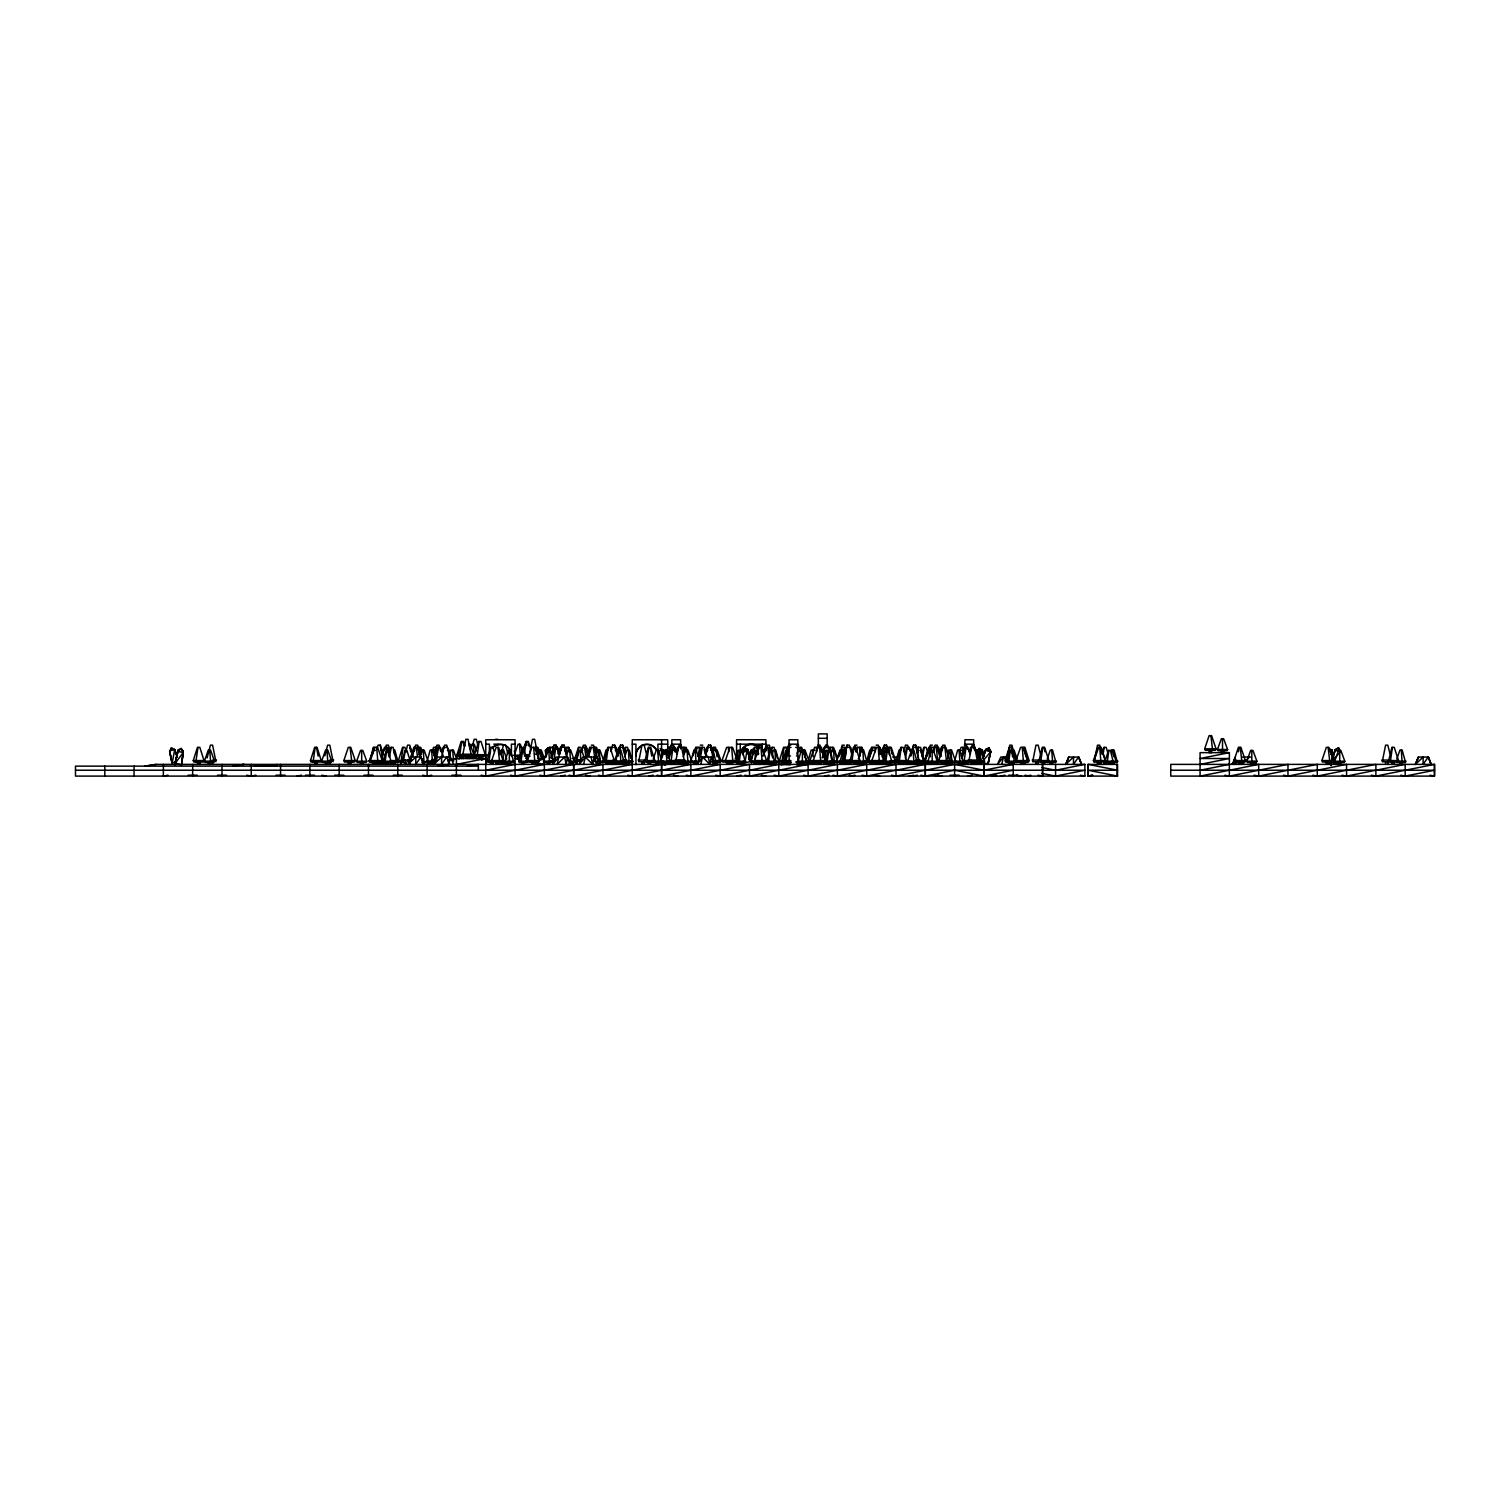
<?xml version="1.0" encoding="UTF-8"?>
<svg xmlns="http://www.w3.org/2000/svg" width="1510" height="1510" viewBox="0 0 1510 1510"><rect width="100%" height="100%" fill="white"/><g stroke="black" fill="none" stroke-linecap="round" stroke-linejoin="round"><path stroke-width="1.5" d="M254.982 765.249L254.982 766.136M485.767 764.381L485.767 758.511L456.454 758.511L449.697 759.87M862.21 775.196L866.721 776.102L925.328 764.381L925.328 776.102L920.817 775.196M1042.542 776.102L1042.542 764.381L1042.542 776.102L1038.031 775.196M410.022 764.381L408.304 759.983L410.059 764.381L408.285 759.983L405.284 764.381L405.303 759.983M1331.103 765.759L1331.31 761.229L1331.103 764.872M665.004 754.528L665.419 750.092M210.645 762.399L209.739 750.092M327.859 762.399L326.953 750.092M382.483 761.172L382.238 764.381M432.502 762.399L431.596 750.092M474.385 756.548L473.479 744.241M503.679 762.399L502.773 750.092M519.497 744.241L520.403 756.548L514.721 756.548L514.155 755.321L518.1 744.241L520.308 744.241L523.46 753.094M569.836 750.092L570.648 764.381M620.893 762.399L620.006 750.092M658.643 762.399L657.737 750.092M666.929 762.399L666.023 750.092M687.956 762.399L687.05 750.092M695.317 750.092L696.148 764.381M774.97 750.092L775.781 764.381M833.577 750.092L834.388 764.381M913.946 762.399L913.04 750.092M959.964 762.399L959.058 750.092M1052.64 762.399L1051.734 750.092M377.859 762.04L376.669 747.374M534.823 762.04L533.653 747.374M732.86 762.04L731.689 747.374M762.173 762.04L761.002 747.374M879.386 762.04L878.216 747.374M1023.44 762.04L1022.27 747.374M1100.903 762.04L1099.733 747.374M183.238 752.452L178.105 751.508L178.105 750.017L175.009 763.55L178.105 751.508L181.219 748.45L183.238 752.452L181.596 764.758L175.009 763.55L178.105 750.017L181.219 748.45L183.238 752.452L175.009 763.55L175.066 765.287L175.009 761.625M928.876 751.772L929.537 747.374M1238.445 751.772L1239.106 747.374M197.961 747.374L195.866 762.04M315.175 747.374L313.08 762.04M372.574 753.962L373.782 747.374M386.711 750.432L384.993 762.456M389.637 756.17L391.241 747.374M400.999 762.04L403.076 747.374M403.378 761.248L405.378 750.432M412.74 756.17L414.344 747.374M436.163 760.568L438.579 747.374M442.845 751.772L443.657 747.374M461.701 741.504L459.606 756.17M479.161 741.504L477.066 756.17M490.995 747.374L488.919 762.04M522.592 750.432L520.874 762.456M524.48 752.509L526.499 741.504M548.791 751.772L549.602 747.374M551.697 762.04L553.717 762.04L555.793 747.374M559.663 753.962L560.871 747.374L559.323 751.772M565.854 753.962L567.062 747.374M578.915 747.374L576.48 760.568L574.215 760.568L578.405 747.374L580.784 747.374L582.18 751.772M588.56 756.17L590.183 747.374M608.209 747.374L606.133 762.04M617.873 756.17L619.477 747.374M624.46 753.962L625.687 747.374M648.79 747.374L646.695 762.04M668.326 754.755L669.119 750.432M670.931 762.04L673.026 747.374M677.273 751.772L678.084 747.374L676.537 751.772M695.317 751.772L696.129 747.374M700.716 756.17L702.32 747.374M706.586 751.772L707.397 747.374L705.113 753.962M712.777 751.772L713.588 747.374M738.371 750.432L736.653 762.456M740.844 750.432L739.145 762.456M753.528 753.962L754.736 747.374M765.192 751.772L766.004 747.374M770.157 750.432L768.439 762.456M771.384 751.772L772.195 747.374M781.953 762.04L784.049 747.374M784.615 762.456L786.332 750.432M823.799 751.772L824.611 747.374M826.272 750.432L824.573 762.456M828.763 750.432L827.065 762.456M828.933 751.772L829.745 747.374M843.146 764.381L844.939 750.432M853.924 747.374L851.829 762.04M871.138 751.772L871.949 747.374M884.879 750.432L883.18 762.456M887.37 750.432L885.672 762.456M888.616 751.772L889.409 747.374M901.262 747.374L899.167 762.04M905.434 758.36L907.453 747.374M917.514 753.962L918.722 747.374M922.685 756.17L924.29 747.374M941.013 751.772L941.825 747.374M963.984 762.04L966.06 747.374M970.326 751.772L971.138 747.374M1010.341 750.432L1008.642 762.456M1042.768 747.374L1040.692 762.04M1103.074 753.962L1104.282 747.374M1108.887 750.432L1107.189 762.456L1106.717 761.248M1392.39 747.374L1390.314 762.04M176.519 761.795L172.215 762.928L174.707 749.507L171.423 747.809L169.667 751.716L172.215 764.06L169.667 750.847L174.707 749.507L177.349 757.322M747.054 753.981L747.884 749.507L744.6 747.809L742.845 750.847M351.792 762.04L350.093 747.374M449.319 762.55L450.357 757.057L436.767 757.057L433.823 764.381L441.637 757.057L441.543 764.381L446.677 757.057L449.791 764.381M499.64 762.04L497.941 747.374M567.571 757.057L566.174 764.381L564.589 757.057L557.096 764.381L558.851 757.057L552.773 764.381L556.133 757.057L567.571 757.057L570.931 764.381L568.496 761.455M596.658 761.455L599.791 764.381L596.846 757.057L582.596 757.057L579.236 764.381L585.333 757.057L592.656 764.381L594.053 757.057L597.413 764.381L593.751 759.983M709.87 764.381L711.267 757.057L699.828 757.057L696.469 764.381L702.546 757.057L709.87 764.381L708.265 757.057M937.88 762.04L936.181 747.374M946.6 762.04L944.901 747.374M1212.624 750.319L1210.907 735.653M1241.918 762.04L1240.22 747.374M1329.838 762.04L1328.139 747.374M983.029 757.322L985.671 749.507L988.956 747.809L990.711 751.716L988.163 764.06L981.708 762.342M749.224 759.039L751.282 750.017L754.396 748.45L751.282 751.508L749.224 759.53M983.293 756.887L985.671 750.376L988.956 747.809L990.711 751.716L988.163 762.928L990.711 750.847L985.671 749.507L983.029 758.36M745.204 760.813L747.205 750.017L743.788 748.45L741.599 751.508M389.542 762.456L389.825 761.248M525.423 762.456L525.707 761.248M674.423 762.456L674.706 761.248M714.381 762.456L714.664 761.248M743.675 762.456L743.958 761.248M759.851 762.456L760.134 761.248M772.988 762.456L773.271 761.248M829.103 762.456L829.386 761.248M831.878 761.248L831.689 764.381M847.771 762.456L848.054 761.248M850.262 762.456L850.545 761.248M879.556 762.456L879.839 761.248M890.202 762.456L890.485 761.248M906.377 762.456L906.661 761.248M908.869 762.456L909.152 761.248M923.044 761.248L920.817 764.381M946.317 762.456L946.6 761.248M964.984 762.456L965.267 761.248M975.63 762.456L975.913 761.248M978.386 761.248L978.216 764.381M1013.172 762.456L1013.455 761.248M1111.719 762.456L1112.002 761.248M583.558 764.381L585.333 757.057M700.791 764.381L702.546 757.057M1001.753 764.381L1003.508 757.057L1009.378 762.928M207.096 757.944L210.418 745.166L212.608 745.166L215.93 761.72M324.858 755.812L327.632 745.166L329.822 745.166L333.144 761.72M376.858 749.432L377.972 745.166L380.426 745.166L382.653 753.679M385.125 749.432L386.239 745.166L388.429 745.166L390.09 751.546M405.888 751.546L407.549 745.166L409.738 745.166L412.513 755.812M413.891 751.546L415.552 745.166L417.723 745.166L419.95 753.679M434.087 755.812L436.862 745.166L439.051 745.166L440.712 751.546M441.241 757.944L444.563 745.166L446.752 745.166L450.074 757.944M479.67 755.868L462.551 755.868L465.873 739.296L468.062 739.296L471.384 755.868M472.498 745.695L474.159 739.296L476.348 739.296L478.009 745.695M501.245 753.679L503.453 745.166L505.642 745.166L507.851 753.679M523.102 751.546L524.763 745.166L526.952 745.166M551.584 753.679L553.792 745.166L556.265 745.166L557.36 749.432M550.754 757.944L554.076 745.166M558.455 757.944L561.777 745.166L564.249 745.166L565.91 751.546M560.399 751.546L562.06 745.166M581.727 751.546L583.388 745.166L585.559 745.166L587.786 753.679M611.022 751.546L612.683 745.166M619.289 749.432L620.384 745.166L622.856 745.166L626.197 761.72M617.911 755.812L620.667 745.166M644.676 762.04L648.281 747.374L650.659 747.374L654.849 760.568L654.264 762.04L638.654 761.72L641.995 745.166L644.166 745.166L646.941 755.812M669.345 751.546L671.006 745.166L673.479 745.166L675.14 751.546M667.967 757.944L671.289 745.166M675.668 761.72L678.99 745.166L681.18 745.166L684.521 761.72M704.981 757.944L708.586 745.166M757.812 749.432L758.926 745.166L761.399 745.166M758.095 749.432L759.209 745.166M765.532 751.546L767.193 745.166L769.383 745.166L772.705 757.944M786.842 751.546L788.503 745.166L790.693 745.166M822.195 757.944L825.517 745.166L827.706 745.166L829.367 751.546M839.975 753.679L842.202 745.166L844.392 745.166M845.166 751.546L846.827 745.166L849.299 745.166L852.074 755.812M865.589 762.04L843.788 761.72L847.11 745.166M853.169 751.546L854.83 745.166L857.019 745.166M881.915 753.679L884.407 745.166M903.773 751.546L905.434 745.166L907.623 745.166L908.737 749.432M910.662 755.812L913.437 745.166L915.909 745.166L919.231 761.72M910.945 755.812L913.72 745.166M927.517 755.812L930.273 745.166L932.463 745.166M933.369 751.546L935.03 745.166L937.219 745.166L939.428 753.679M939.409 757.944L942.731 745.166L944.92 745.166L946.581 751.546M968.722 761.72L972.044 745.166L974.233 745.166L977.555 761.72M1038.672 762.04L1042.278 747.374L1044.637 747.374L1048.846 760.568L1048.261 762.04L1032.651 761.72L1035.973 745.166L1038.163 745.166L1040.937 755.812M1388.294 762.04L1391.899 747.374L1394.258 747.374L1398.468 760.568L1397.864 762.04L1382.273 761.72L1385.595 745.166L1387.784 745.166L1389.993 753.679M748.715 759.681L751.282 750.017L751.282 751.508L754.698 752.15M559.021 750.961L559.266 750.017M661.55 756.416L663.286 750.017L660.172 748.45L663.286 751.508L663.286 750.017L659.87 750.64M981.122 754.283L982.274 750.017L979.159 748.45L977.14 750.961L982.274 750.017L983.822 755.812M1330.725 754.283L1331.895 750.017L1328.781 748.45L1331.895 751.508L1331.895 750.017L1333.953 757.756M193.261 760.568L197.451 747.374L199.83 747.374L204.02 760.568L203.435 762.04L193.846 762.04L193.261 760.568L204.02 760.568M310.475 760.568L314.665 747.374L317.043 747.374L321.234 760.568L320.648 762.04L311.06 762.04L310.475 760.568L321.234 760.568M389.335 751.772L390.75 747.374L393.11 747.374L396.715 762.04L369.667 762.04L373.272 747.374L377.594 747.374L382.257 760.568L381.596 762.04M383.144 751.772L384.54 747.374L387.466 747.374L388.938 751.772M383.351 762.456L386.296 750.432L388.24 750.432L391.203 762.456M402.755 762.04L398.98 762.04L398.376 760.568L402.585 747.374L404.944 747.374L406.36 751.772M409.644 760.568L413.853 747.374L417.345 747.374L422.007 760.568M433.88 760.568L438.089 747.374M441.75 751.772L443.147 747.374L447.413 747.374L450.357 756.17M467.175 756.17L457.587 756.17L457.002 754.698L461.192 741.504L463.551 741.504L464.967 745.902M474.461 754.698L478.651 741.504L481.029 741.504L485.22 754.698L484.634 756.17L475.046 756.17L474.461 754.698L485.22 754.698M492.373 764.381L491.713 760.568L496.129 747.374L498.64 747.374L503.056 760.568L502.434 762.04L486.881 762.04L490.505 747.374L492.864 747.374L494.261 751.772M518.742 761.248L522.177 750.432L524.121 750.432L527.575 761.248L527.084 762.456L519.213 762.456L518.742 761.248L527.575 761.248M523.196 750.3L525.99 741.504L528.368 741.504L530.463 748.111M546.299 756.17L549.111 747.374L553.434 747.374M551.811 758.36L555.303 747.374L557.662 747.374L559.776 753.962M558.266 753.962L560.38 747.374L563.287 747.374M565.174 751.772L566.571 747.374L568.93 747.374L570.346 751.772M586.88 756.17L589.674 747.374L596.544 747.374L598.092 751.772M631.161 762.04L604.113 762.04L607.718 747.374L612.041 747.374M623.781 751.772L625.178 747.374L627.537 747.374L631.048 758.36M667.326 754.755L668.703 750.432M669.024 758.36L672.516 747.374L674.894 747.374L676.99 753.962M676.197 751.772L677.594 747.374L679.462 747.374M692.826 756.17L695.619 747.374L699.942 747.374M699.017 756.17L701.829 747.374M705.491 751.772L706.888 747.374L709.813 747.374M711.682 751.772L713.097 747.374L715.457 747.374L719.666 760.568L719.062 762.04L713.399 762.04L713.588 764.381M735.2 759.096L737.956 750.432L739.9 750.432M737.484 762.456L740.447 750.432L742.391 750.432L745.336 762.456L734.992 762.456L734.502 761.248M777.669 762.04L750.621 762.04L754.226 747.374L758.567 747.374M764.098 751.772L765.495 747.374L768.42 747.374L769.892 751.772M766.778 762.456L769.741 750.432L771.685 750.432L774.649 762.456M770.308 751.772L771.704 747.374L774.064 747.374L777.574 758.36M790.995 762.04L779.934 762.04L779.349 760.568L783.539 747.374L787.861 747.374M791.24 762.456L782.954 762.456L782.482 761.248L785.917 750.432L787.861 750.432M785.445 762.456L788.824 750.432M823.799 756.925L825.857 750.432L827.801 750.432M825.404 762.456L828.348 750.432L831.67 750.432M844.524 750.432L841.561 762.456M844.052 762.456L846.336 752.603M849.809 762.04L853.414 747.374L861.984 747.374L863.38 751.772M868.646 756.17L871.459 747.374L875.781 747.374M882.406 756.925L884.464 750.432L886.408 750.432M884.011 762.456L886.955 750.432L888.899 750.432L891.863 762.456M887.521 751.772L888.918 747.374M913.493 762.04L897.148 762.04L900.753 747.374L903.131 747.374L906.736 762.04M904.849 753.962L906.944 747.374M916.815 751.772L918.212 747.374M922.402 751.772L923.799 747.374L926.159 747.374L927.574 751.772M939.937 751.772L941.334 747.374L945.581 747.374L950.016 760.568L949.394 762.04L916.249 762.04L916.249 764.381M962.059 758.36L965.569 747.374M969.231 751.772L970.628 747.374L974.894 747.374L978.574 758.36M1017.4 762.399L1006.981 762.456L1009.926 750.432L1011.87 750.432L1014.833 762.456M1101.696 753.962L1103.791 747.374L1106.15 747.374L1108.264 753.962M1111.851 750.092L1114.059 750.092L1117.438 762.399L1105.528 762.456L1105.037 761.248L1108.491 750.432L1112.946 750.432L1116.343 762.456M383.483 761.72L380.142 745.166M537.994 755.868L534.672 739.296L532.483 739.296L529.142 755.868M713.815 761.72L710.493 745.166M918.948 761.72L915.626 745.166M1332.65 758.36L1335.293 749.507L1338.577 747.809L1340.333 751.716L1338.577 747.809L1335.293 750.376L1332.103 759.058M343.865 760.568L348.281 747.374L350.773 747.374L355.209 760.568L354.586 762.04L344.488 762.04L343.865 760.568L355.209 760.568M382.766 753.962L384.974 747.374M434.71 751.772L436.201 747.374M581.237 751.772L582.709 747.374L586.541 747.374L588.032 751.772M588.485 756.17L591.429 747.374M762.984 756.17L765.929 747.374M785.37 762.04L784.747 760.568L789.183 747.374L790.995 747.374M839.315 756.17L842.259 747.374L844.769 747.374L846.242 751.772M844.977 751.772L846.449 747.374L848.261 747.374M880.934 753.962L883.142 747.374L885.634 747.374L887.125 751.772M924.422 760.568L928.839 747.374L938.616 747.374L941.428 756.17M932.897 751.772L934.369 747.374M939.295 762.04L938.654 760.568L943.089 747.374M1094.184 760.568L1098.619 747.374M1204.678 748.847L1209.114 735.653L1211.605 735.653L1216.041 748.847L1215.399 750.319L1205.301 750.319L1204.678 748.847L1216.041 748.847M1233.991 760.568L1238.408 747.374L1240.918 747.374L1245.335 760.568L1244.712 762.04L1234.614 762.04L1233.991 760.568L1245.335 760.568M1321.892 760.568L1326.327 747.374L1328.819 747.374L1333.255 760.568L1332.632 762.04L1322.515 762.04L1321.892 760.568L1333.255 760.568M1331.971 759.266L1335.293 749.507M374.971 747.374L370.327 760.568L370.988 762.04M410.078 760.568L414.721 747.374M432.03 751.772L433.596 747.374L440.448 747.374L443.26 756.17M527.292 760.568L531.954 747.374L534.578 747.374L539.221 760.568L538.56 762.04L527.953 762.04L527.292 760.568L539.221 760.568M549.262 751.772L550.81 747.374M666.476 751.772L668.024 747.374L671.327 747.374M695.77 751.772L697.318 747.374M697.582 756.17L700.697 747.374L704.188 747.374L706.982 756.17M706.227 751.772L707.775 747.374M725.989 762.04L725.347 760.568L729.991 747.374L732.614 747.374L737.276 760.568L736.616 762.04L722.629 762.04L721.988 760.568L726.631 747.374L729.255 747.374M755.302 762.04L754.641 760.568L759.303 747.374L761.927 747.374L766.57 760.568L765.91 762.04M796.714 753.962L799.054 747.374L801.678 747.374L806.321 760.568M832.18 762.04L810.549 762.04L809.888 760.568L814.551 747.374L821.402 747.374L822.799 751.772L824.12 747.374L828.367 747.374L829.839 751.772M817.91 747.374L813.248 760.568L813.909 762.04M829.386 751.772L830.934 747.374M856.113 751.772L857.661 747.374M869.156 762.04L868.495 760.568L873.158 747.374M911.342 751.772L912.908 747.374L914.607 747.374M924.649 760.568L929.292 747.374M930.217 751.772L931.764 747.374M959.511 751.772L961.058 747.374L967.929 747.374L970.024 753.962M961.323 756.17L964.437 747.374M969.967 751.772L971.515 747.374M1015.928 760.568L1020.571 747.374L1024.894 747.374L1029.103 760.568L1028.499 762.04L1016.57 762.04L1015.928 760.568L1029.103 760.568M1109.774 762.04L1094.052 762.04L1093.391 760.568L1098.034 747.374L1101.111 747.374L1104.81 758.36M204.397 761.172L208.323 750.092L210.551 750.092L214.477 761.172L213.929 762.399L204.945 762.399L204.397 761.172L214.477 761.172M321.611 761.172L325.556 750.092L327.764 750.092L331.709 761.172L331.143 762.399L322.159 762.399L321.611 761.172L331.709 761.172M419.535 756.736L421.913 750.092L424.121 750.092L428.066 761.172M426.801 762.399L430.18 750.092L432.407 750.092L436.333 761.172M448.848 756.736L451.207 750.092L453.434 750.092L456.567 758.964M456.341 758.964L459.493 750.092M470.497 748.658L472.064 744.241L474.291 744.241L476.65 750.885M485.635 758.964L487.22 754.528M499.791 754.528L501.377 750.092L503.585 750.092L506.737 758.964M543.468 761.172L547.394 750.092L549.621 750.092L553.547 761.172L553 762.399L544.015 762.399L543.468 761.172L553.547 761.172M566.061 756.736L568.421 750.092L570.648 750.092L574.574 761.172L574.026 762.399L569.836 762.399M615.212 762.399L618.59 750.092L620.818 750.092L624.196 762.399M624.668 756.736L627.027 750.092L629.255 750.092L632.633 762.399L609.832 762.456M653.188 758.964L656.34 750.092L658.549 750.092L661.946 762.399M660.682 761.172L664.608 750.092L666.835 750.092L670.213 762.399M683.275 756.736L685.634 750.092L687.862 750.092L691.788 761.172M690.542 762.399L693.92 750.092L696.129 750.092L700.074 761.172M771.987 754.528L773.554 750.092L775.781 750.092L779.16 762.399L750.697 762.456L754.113 750.432L756.34 750.432L757.944 754.755M830.594 754.528L832.161 750.092L834.388 750.092L837.767 762.399M836.974 758.964L840.107 750.092L842.655 750.092M837.295 758.964L840.447 750.092M858.322 758.964L861.474 750.092L863.682 750.092L867.061 762.399M908.303 764.381L907.699 761.172L911.625 750.092L913.852 750.092L917.231 762.399M927.65 762.456L931.066 750.432L933.312 750.432L937.276 761.248L936.71 762.456L924.969 762.399L928.348 750.092L930.575 750.092M1047.185 758.964L1050.337 750.092L1052.545 750.092L1055.924 762.399L1046.958 762.399M1396.807 758.964L1399.94 750.092L1402.167 750.092L1405.546 762.399L1396.561 762.399M356.586 761.248L360.569 750.432L362.815 750.432L366.779 761.248L366.213 762.456L357.153 762.456L356.586 761.248L366.779 761.248M375.405 762.456L369.742 762.456L369.176 761.248L373.159 750.432L375.386 750.432M418.704 754.755L420.308 750.432L422.555 750.432M459.002 759.096L460.607 754.755M504.793 762.456L508.209 750.432L510.455 750.432L513.872 762.456L497.998 762.399M575.99 762.456L579.406 750.432L582.728 750.432M813.456 762.399L797.846 762.456L801.263 750.432L803.509 750.432L806.925 762.456M843.146 750.432L839.73 762.456M1217.419 749.526L1221.382 738.711L1223.629 738.711L1227.611 749.526L1227.045 750.734L1217.985 750.734L1217.419 749.526L1227.611 749.526M1246.713 761.248L1250.695 750.432L1252.941 750.432L1256.905 761.248L1256.358 762.456L1247.279 762.456L1246.713 761.248L1256.905 761.248M1334.632 761.248L1338.615 750.432L1340.842 750.432L1344.825 761.248L1344.259 762.456L1335.199 762.456L1334.632 761.248L1344.825 761.248M405.284 764.381L402.339 759.983L400.622 764.381L402.339 759.983L411.626 760.077M434.068 764.381L436.937 757.057L433.823 764.381M578.179 759.983L576.442 764.381L578.16 759.983L582.143 759.983M1065.966 764.381L1068.835 757.057L1065.72 764.381L1073.553 757.057L1073.459 764.381L1078.593 757.057L1081.443 764.381L1078.744 757.057L1068.684 757.057L1065.72 764.381M1415.587 764.381L1418.456 757.057L1415.342 764.381L1423.175 757.057L1423.081 764.381L1428.215 757.057L1431.065 764.381L1428.366 757.057L1418.305 757.057L1415.342 764.381M400.584 764.381L402.339 759.983M576.405 764.381L578.16 759.983L580.123 762.909M408.738 762.55L410.947 757.057L421.007 757.057L423.97 764.381M598.828 762.456L599.3 761.248M610.078 747.374L614.287 760.568L613.702 764.381M624.951 762.04L625.555 760.568L623.271 760.568M676.084 762.456L676.574 761.248M678.5 762.04L679.085 760.568M713.551 762.456L714.041 761.248M716.042 762.456L713.079 750.432L711.135 750.432M742.845 762.456L743.335 761.248M830.764 762.456L831.255 761.248M833.256 762.456L830.292 750.432M849.432 762.456L849.922 761.248M852.395 761.248L851.923 762.456L822.912 762.456L822.422 761.248M855.792 747.374L859.983 760.568L859.36 764.381M881.217 762.456L881.708 761.248M889.371 762.456L889.862 761.248M886.955 747.374L891.277 747.374L895.487 760.568L894.883 762.04L888.899 762.04M908.038 762.456L908.529 761.248M910.53 762.456L911.002 761.248M924.195 762.04L924.781 760.568L916.306 760.568M947.978 762.456L948.469 761.248M977.291 762.456L977.763 761.248M979.782 762.456L976.819 750.432M1113.38 762.456L1110.435 750.432M162.703 766.136L163.42 764.381L163.344 776.102M250.528 766.136L251.245 764.381L251.245 776.102L255.832 775.196M455.661 766.136L456.379 764.381M597.734 762.04L598.356 760.568L593.94 747.374M820.534 747.374L825.177 760.568L824.611 764.381M879.141 747.374L883.784 760.568L883.142 764.381M971.704 760.568L971.119 764.381M1027.196 762.04L1027.838 760.568L1023.195 747.374M1104.659 762.04L1105.32 760.568L1100.658 747.374M171.423 747.809L169.667 751.716L172.215 762.928M468.742 744.241L470.139 744.241L474.083 755.321L473.479 758.511M478.217 755.321L477.67 756.548L464.551 756.548L463.985 755.321M515.42 756.548L514.4 750.885M714.947 750.092L717.174 750.092L721.101 761.172L720.553 762.399L711.908 762.456M742.845 751.716L744.6 747.809L747.884 750.376L749.47 754.717M963.248 762.399L959.869 750.092L957.661 750.092L954.282 762.399M978.688 750.092L980.896 750.092L984.293 762.399L969.42 762.456L968.948 761.248M896.902 761.455L895.562 764.381L898.035 761.455M1235.463 757.057L1232.103 764.381L1234.538 761.455L1231.971 764.381L1235.69 759.983L1234.67 764.381L1237.634 761.455M425.952 762.456L426.518 761.248M600.659 762.456L597.243 750.432M601.792 762.456L602.339 761.248M629.953 762.456L630.519 761.248M660.399 762.456L660.965 761.248M688.56 762.456L689.126 761.248M719.005 762.456L719.572 761.248M759.756 762.456L760.323 761.248M835.087 762.456L835.653 761.248M848.809 762.456L849.375 761.248M864.399 762.456L864.947 761.248M895.392 761.248L894.826 762.456L878.178 762.399L878.178 764.381L878.329 761.72M924.139 762.456L920.722 750.432M952.3 762.456L948.884 750.432L946.657 750.432M981.613 762.456L978.197 750.432L974.875 750.432M747.469 750.961L741.844 752.452L743.788 748.45L747.469 750.961L750.829 760.851M545.997 755.831L545.638 751.716L547.979 747.809L545.431 750.376L545.941 756.359M421.007 757.057L423.725 764.381L420.856 757.057L415.722 764.381L415.816 757.057L407.983 764.381M594.128 760.719L596.677 757.057L599.545 764.381L596.846 757.057M781.538 764.381L783.973 761.455M1003.508 757.057L997.431 764.381L1000.79 757.057L1007.868 757.057M983.199 760.568L990.711 751.716L985.671 749.507M1332.82 760.568L1338.841 753.49M435.409 761.455L432.445 764.381L433.464 759.983L429.746 764.381L431.766 759.983L436.937 759.983M925.139 764.381L928.14 761.455M1242.107 764.381L1249.582 757.057M741.844 752.452L747.205 750.017L750.508 759.681M481.577 760.191L485.767 758.511L456.454 764.381M538.088 761.021L544.374 758.511L537.598 758.511M573.328 765.211L577.499 763.531M744.524 750.394L747.884 749.507L750.527 757.322M163.42 776.102L167.912 775.196M188.203 775.196L197.225 775.196M217.515 775.196L226.538 775.196M276.122 775.196L285.145 775.196M297.017 776.102L301.528 775.196M314.439 775.196L305.435 775.196M334.729 775.196L343.752 775.196M364.042 775.196L373.045 775.196M431.652 763.475L427.16 764.381L427.085 776.102L431.652 775.196M393.336 775.196L402.358 775.196M460.965 775.196L451.943 775.196M485.767 770.232L515.061 764.381M481.256 775.196L485.767 776.102L544.374 764.381L526.329 760.776M510.55 775.196L515.061 776.102L573.668 764.381L573.668 776.102L632.275 764.381M539.863 775.196L544.374 776.102L602.981 764.381L602.981 776.102L598.47 775.196M560.757 776.102L565.269 775.196M602.981 776.102L661.588 764.381L666.269 764.513M627.783 775.196L632.275 776.102L690.882 764.381L690.882 776.102L686.389 775.196M648.677 776.102L653.188 775.196M736.578 764.381L750.111 761.682M690.882 776.102L749.507 764.381L749.507 776.102L744.996 775.196M715.683 775.196L720.194 776.102L785.559 763.022M781.066 764.815L785.559 763.909M736.578 776.102L741.089 775.196M749.507 776.102L812.625 763.475M774.29 775.196L778.801 776.102L837.408 764.381L837.408 776.102L896.015 764.381L896.015 776.102L891.504 775.196M803.603 775.196L808.114 776.102L866.721 764.381L866.721 776.102M824.498 776.102L829.009 775.196M850.451 776.102L854.962 775.196M896.015 776.102L954.622 764.381L983.935 770.232L1013.229 764.381M909.058 776.102L913.569 775.196M912.417 776.102L917.382 775.196M950.13 775.196L959.133 775.196M967.665 776.102L972.176 775.196M1013.229 770.232L983.935 776.102L954.622 770.232L925.328 776.102L925.328 764.381M991.862 776.102L996.373 775.196M1000.318 776.102L1004.83 775.196M1008.737 775.196L1017.74 775.196M1026.272 776.102L1030.783 775.196M478.368 766.136L75.5 766.136L75.5 776.102L1084.878 776.102L1084.878 764.381L1055.584 770.232L1042.051 767.533M1042.051 773.403L1055.584 776.102L1084.878 770.232L75.5 770.232M1087.785 776.102L1117.551 776.102L1117.551 764.381L1087.785 764.381L1087.785 776.102L1092.296 775.196M1092.749 775.196L1088.238 776.102L1088.238 764.381L1117.551 770.232L1088.238 770.232L1117.551 776.102M1224.855 775.196L1229.367 776.102L1229.367 752.659L1200.072 758.511L1229.367 758.511L1200.072 764.381M1200.072 770.232L1229.367 764.381M1229.367 776.102L1287.973 764.381L1287.973 776.102L1283.462 775.196M1254.168 775.196L1258.679 776.102L1317.286 764.381L1317.286 776.102L1312.775 775.196M1287.973 776.102L1346.58 764.381L1346.58 776.102L1342.069 775.196M1317.286 776.102L1375.893 764.381L1375.893 776.102L1371.382 775.196M1346.58 776.102L1405.187 764.381L1405.187 776.102L1400.695 775.196M1375.893 776.102L1434.5 764.381L1434.5 776.102L1170.76 776.102L1170.76 764.381L1434.5 764.381L1434.5 776.102L1429.989 775.196M1405.187 776.102L1434.5 770.232L1170.76 770.232M1328.404 762.833L1332.783 762.022M156.077 764.381L145.149 766.136L156.077 764.381L1084.878 764.381M467.364 766.136L478.368 764.381L478.368 770.232M796.393 764.721L808.114 764.381L808.114 776.102M818.363 738.296L827.159 738.296M495.469 739.296L497.658 739.296M485.767 744.166L489.429 744.166L489.429 753.566M493.827 744.166L498.206 744.166M515.061 744.166L511.399 744.166L511.399 755.906A11.023 11.023 0 0 0 492.373 747.658M632.275 744.166L635.937 744.166L635.937 764.721M667.722 744.166L657.926 744.166L657.926 753.566M671.837 744.166L680.633 744.166M736.578 744.166L765.891 744.166M789.051 744.166L797.846 744.166M964.89 744.166L973.686 744.166M591.373 745.166L593.562 745.166L595.223 751.546M612.399 745.166L614.872 745.166L617.08 753.679M700.319 745.166L702.773 745.166M708.303 745.166L710.776 745.166L712.437 751.546M796.506 745.166L798.696 745.166M817.816 745.166L820.005 745.166L821.666 751.546M876.14 745.166L878.329 745.166L880.538 753.679M884.124 745.166L886.596 745.166L887.71 749.432M964.343 745.166L966.513 745.166L967.627 749.432M418.1 747.374L420.724 747.374L422.272 751.772M519.799 747.374L522.177 747.374L523.574 751.772M535.314 747.374L537.938 747.374L541.807 758.36M613.702 747.374L616.269 747.374L617.684 751.772M621.441 747.374L618.987 747.374L614.778 760.568L615.419 764.381M622.554 747.374L624.706 751.772M680.047 747.374L686.163 747.374L688.258 753.962M795.676 747.374L798.299 747.374L799.866 751.772M829.235 747.374L833.558 747.374L837.427 758.36M848.846 747.374L850.715 747.374L852.112 751.772M906.396 747.374L909.322 747.374L911.417 753.962M916.268 747.374L920.59 747.374L924.422 762.456L895.675 762.399L899.054 750.092L901.262 750.092M380.822 750.092L382.238 750.092L384.597 756.736M393.412 750.092L394.827 750.092L398.206 762.399L380.01 762.399M413.457 750.092L414.873 750.092M539.127 750.092L541.335 750.092L544.487 758.964M559.984 750.092L561.38 750.092M597.734 750.092L599.942 750.092L603.094 758.964M608.228 750.092L606.001 750.092L602.622 762.399M615.268 750.092L616.665 750.092M673.875 750.092L675.272 750.092M706.51 750.092L707.907 750.092M761.776 750.092L763.192 750.092M765.117 750.092L766.514 750.092M802.867 750.092L805.075 750.092L808.227 758.964M813.361 750.092L811.134 750.092L807.756 762.399M871.968 750.092L869.741 750.092L866.362 762.399M879.009 750.092L880.405 750.092L881.991 754.528M949.375 750.092L951.602 750.092L954.754 758.964M1011.794 750.092L1014.022 750.092L1017.174 758.964M432.879 750.432L435.125 750.432M447.394 750.432L450.716 750.432M537.522 750.432L539.768 750.432L542.939 759.096M548.979 750.432L550.093 750.432M564.608 750.432L566.552 750.432M594.997 750.432L598.375 750.432M623.215 750.432L625.423 750.432M666.193 750.432L670.648 750.432M695.487 750.432L696.62 750.432M714.475 750.432L715.589 750.432M813.852 750.432L814.966 750.432M842.259 750.432L846.468 750.432M859.851 750.432L860.983 750.432M873.573 750.432L871.327 750.432L867.91 762.456M919.949 750.432L921.477 750.432M960.36 750.432L961.492 750.432M1022.78 750.432L1023.893 750.432M827.763 751.187L831.274 751.187M1229.367 752.659L1200.072 752.659L1200.072 776.102L1258.679 764.381L1258.679 776.102M462.003 754.207L471.932 754.207M534.559 754.207L538.541 754.207M457.002 754.698L463.513 754.698M524.064 754.698L528.311 754.698M474.083 755.321L470.384 755.321L470.157 758.511M514.155 755.321L520.554 755.321M789.051 755.906L790.523 755.906M796.393 755.906L797.846 755.906M524.423 756.17L530.085 756.17M543.204 757.057L546.205 757.057M892.712 757.057L897.28 757.057M1242.541 757.057L1250.393 757.057M520.327 758.511L515.061 758.511L519.572 759.417M525.99 758.511L528.368 758.511L528.368 756.17M572.026 758.511L576.537 758.511M212.495 760.077L216.477 760.077M329.727 760.077L333.691 760.077M612.777 760.077L616.76 760.077M622.762 760.077L626.744 760.077M638.107 760.077L646.053 760.077M675.121 760.077L685.049 760.077M843.241 760.077L851.187 760.077M915.796 760.077L919.779 760.077M968.174 760.077L978.103 760.077M1032.104 760.077L1040.05 760.077M1233.991 759.983L1235.727 759.983M1381.726 760.077L1387.69 760.077M369.082 760.568L382.257 760.568M390.939 760.568L397.319 760.568M398.376 760.568L400.66 760.568M486.295 760.568L503.056 760.568M551.093 760.568L553.377 760.568M603.509 760.568L614.287 760.568M644.091 760.568L654.849 760.568M670.591 760.568L684.162 760.568L683.539 764.381M715.419 760.568L719.666 760.568M721.988 760.568L737.276 760.568M750.036 760.568L752.32 760.568M754.641 760.568L766.57 760.568M779.349 760.568L781.614 760.568M784.747 760.568L790.919 760.568M809.888 760.568L825.177 760.568M849.224 760.568L859.983 760.568M868.495 760.568L883.784 760.568M891.24 760.568L895.487 760.568M896.562 760.568L907.321 760.568M938.654 760.568L950.016 760.568M963.644 760.568L972.138 760.568L971.496 764.381M1038.068 760.568L1048.846 760.568M1093.391 760.568L1105.32 760.568M1387.69 760.568L1398.468 760.568M369.176 761.248L372.574 761.248M382.861 761.248L391.694 761.248M426.254 761.172L432.634 761.172M504.246 761.248L514.438 761.248M570.893 761.172L574.574 761.172M575.442 761.248L578.84 761.248M597.828 761.248L603.887 761.172M614.664 761.172L624.744 761.172M625.234 761.172L633.181 761.172M652.395 761.172L662.494 761.172M662.815 761.172L670.761 761.172M683.841 761.172L688.107 761.172M689.976 761.172L696.374 761.172M711.871 761.248L716.514 761.248M717.401 761.172L721.101 761.172M736.993 761.248L745.827 761.248M750.13 761.248L755.226 761.248M766.306 761.248L775.14 761.248M776.008 761.172L779.707 761.172M782.482 761.248L784.351 761.248M784.973 761.248L787.106 762.456M797.28 761.248L811.474 761.172M824.913 761.248L833.747 761.248M834.634 761.172L842.957 761.248M843.58 761.248L850.073 761.248M857.529 761.172L870.741 761.248M883.52 761.248L892.353 761.248M907.699 761.172L917.778 761.172M924.422 761.172L937.276 761.248M949.469 761.248L963.814 761.172M984.841 761.172L971.44 761.248L971.911 762.456M1006.49 761.248L1015.324 761.248M1046.392 761.172L1056.49 761.172M1105.037 761.248L1118.004 761.172M1398.147 761.172L1406.093 761.172M570.516 762.04L572.535 762.04M576.82 762.04L574.8 762.04L574.215 760.568M668.911 762.04L689.768 762.04M692.014 762.04L699.036 762.04M795.676 762.04L805.66 762.04M867.854 762.04L885.653 762.04M959.36 762.04L978.688 762.04M421.894 762.399L431.596 762.399M598.545 762.399L608.322 762.399M652.962 762.399L678.651 762.399M682.256 762.399L697.752 762.456L697.752 764.381M858.095 762.399L873.573 762.456M966.645 762.456L940.126 762.456L939.635 761.248M1022.78 762.456L1027.31 762.456L1027.876 761.248L1024.686 752.603M253.586 765.249L277.01 766.136L276.972 764.381L276.972 766.136M790.523 764.721L778.801 764.381L778.801 776.102M1080.367 775.196L1084.878 776.102M1025.12 775.196L1029.631 776.102M1016.664 775.196L1021.156 776.102M992.466 775.196L996.978 776.102M937.653 775.196L942.164 776.102M937.2 775.196L941.712 776.102M933.859 775.196L938.352 776.102M859.945 763.022L866.721 764.381M875.253 775.196L879.745 776.102M849.299 775.196L853.811 776.102M832.897 775.196L837.408 776.102M761.38 775.196L765.891 776.102M673.479 775.196L677.971 776.102M657.077 775.196L661.588 776.102L720.194 764.381L720.194 776.102M569.157 763.475L573.668 764.381L573.668 776.102L569.157 775.196M585.559 775.196L590.07 776.102M422.649 775.196L427.16 776.102M321.819 775.196L326.33 776.102M246.809 775.196L251.321 776.102M1335.293 750.376L1338.653 751.263M1331.31 762.342L1337.784 764.06M985.671 750.376L990.711 751.716M661.229 763.531L665.419 765.211M979.159 748.45L982.274 751.508L983.312 755.528M892.957 761.455L895.883 764.381M903.962 761.455L906.453 764.381L906.377 762.04M1255.942 764.381L1253.508 761.455L1256.075 764.381L1254.735 761.455M712.192 761.455L714.626 764.381L711.267 757.057M1017.683 761.248L1018.231 762.456M956.396 761.248L956.944 762.456M942.674 761.248L943.24 762.456M809.87 761.248L810.436 762.456M691.523 761.248L692.09 762.456M663.343 761.248L663.909 762.456M662.21 761.248L662.777 762.456M604.736 761.248L605.302 762.456M428.916 761.248L429.482 762.456M905.113 761.455L906.453 764.381M599.036 761.455L600.376 764.381M450.357 757.057L453.717 764.381M872.516 762.04L871.855 760.568L876.517 747.374L880.009 747.374L881.425 751.772M1428.366 757.057L1431.329 764.381M1078.744 757.057L1081.707 764.381M902.187 761.248L902.659 762.456M881.028 761.248L881.519 762.456M763.815 761.248L764.305 762.456M753.169 761.248L753.66 762.456M694.562 761.248L695.053 762.456M675.895 761.248L676.386 762.456M667.741 761.248L668.232 762.456M617.288 761.248L617.779 762.456M402 762.456L404.963 750.432L406.907 750.432L410.342 761.248M891.41 750.432L894.599 759.096M581.652 750.432L584.03 756.925M481.614 754.755L483.2 759.096M174.707 749.507L176.293 754.717M860.285 747.374L861.832 751.772M769.005 747.374L770.553 751.772M710.398 747.374L711.946 751.772M704.094 749.564L705.642 753.962M684.445 747.374L686.012 751.772M615.401 747.374L616.948 751.772M556.794 747.374L558.341 751.772M936.861 747.374L939.824 756.17M908.888 747.374L910.379 751.772M881.066 751.772L879.594 747.374L880.33 751.772M585.219 747.374L588.164 756.17M412.192 751.772L410.041 747.374L410.701 751.772M747.205 750.017L751.489 762.833M749.866 756.359L747.884 749.507M174.707 750.376L176.028 754.377M1094.165 761.72L1097.487 745.166L1099.676 745.166L1100.79 749.432M1006.415 761.72L1009.756 745.166L1011.927 745.166L1015.248 757.944M785.898 747.374L787.314 751.772M756.604 747.374L758.699 753.962M663.286 750.017L664.324 753.886M886.313 745.166L887.974 751.546M761.097 745.166L763.607 753.679M673.196 745.166L674.857 751.546M622.573 745.166L624.234 751.546M614.589 745.166L616.797 753.679M563.966 745.166L567.835 760.077M555.982 745.166L557.077 749.432M973.289 761.248L973.572 762.456M970.817 761.248L971.081 762.456M904.056 761.248L904.32 762.456M845.43 761.248L845.713 762.456M765.683 761.248L765.966 762.456M677.763 761.248L678.047 762.456M669.609 761.248L669.893 762.456M667.118 761.248L667.401 762.456M621.648 761.248L621.931 762.456M619.157 761.248L619.44 762.456M1331.895 750.017L1332.934 754.528M983.822 756.774L982.274 750.017L982.274 751.508M591.052 757.057L592.656 764.381M447.356 757.057L448.564 762.55M1044.146 747.374L1044.958 751.772M1024.403 747.374L1025.196 751.772M1011.455 750.432L1012.663 756.925M976.404 750.432L977.989 759.096M921.062 750.432L922.251 756.925M890.787 747.374L891.995 753.962M888.503 750.432L889.296 754.755M861.474 747.374L862.285 751.772M855.283 747.374L856.095 751.772M829.877 750.432L831.481 759.096M820.912 747.374L821.723 751.772M741.976 750.432L742.769 754.755M714.966 747.374L715.759 751.772M712.663 750.432L713.852 756.925M674.385 747.374L675.197 751.772M650.149 747.374L651.773 756.17M568.44 747.374L569.251 751.772M557.171 747.374L558.379 753.962M527.858 741.504L528.67 745.902M521.667 747.374L522.479 751.772M463.06 741.504L463.872 745.902M387.825 750.432L389.033 756.925M316.534 747.374L318.157 756.17M545.431 750.376L545.638 751.716M1100.431 747.374L1101.092 751.772M1011.172 747.374L1011.832 751.772M884.954 747.374L885.615 751.772M844.071 747.374L844.732 751.772M767.741 747.374L769.062 756.17M593.241 747.374L594.562 756.17M584.521 747.374L585.842 756.17M386.786 747.374L387.447 751.772M517.855 755.321L518.005 756.548M471.818 755.321L471.969 756.548M962.757 747.374L963.229 751.772M933.463 747.374L933.916 751.772M930.99 747.374L931.443 751.772M917.967 747.374L918.42 751.772M874.856 747.374L875.309 751.772M859.36 747.374L860.266 756.17M832.633 747.374L833.086 751.772M819.609 747.374L820.912 764.381M816.249 747.374L816.702 751.772M800.753 747.374L801.206 751.772M797.374 747.374L797.846 751.772M728.33 747.374L728.783 751.772M699.017 747.374L699.715 753.962M683.52 747.374L684.219 753.962M669.723 747.374L670.176 751.772M595.62 747.374L596.072 751.772M552.509 747.374L552.962 751.772M537.013 747.374L537.466 751.772M435.295 747.374L435.748 751.772M419.799 747.374L420.252 751.772M416.42 747.374L417.345 756.17M1401.356 750.092L1402.186 764.381M1113.247 750.092L1113.889 756.736M1013.21 750.092L1013.625 754.528M980.084 750.092L980.915 764.381M950.79 750.092L951.847 761.172M929.764 750.092L930.386 756.736M879.594 750.092L880.009 754.528M862.871 750.092L863.701 764.381M841.844 750.092L842.278 754.528M812.55 750.092L813.173 756.736M804.264 750.092L804.905 756.736M716.363 750.092L716.986 756.736M628.443 750.092L629.255 764.381M599.13 750.092L599.98 758.964M548.809 750.092L549.621 764.381M540.523 750.092L541.165 756.736M469.327 744.241L469.761 748.658M452.623 750.092L453.661 761.172M423.31 750.092L424.14 764.381M394.016 750.092L394.431 754.528M381.426 750.092L382.049 756.736M1401.356 762.399L1401.356 764.381M1399.94 762.399L1399.94 764.381M1394.277 762.04L1394.277 764.381M1393.768 762.04L1393.768 764.381M1392.39 762.04L1392.39 764.381M1391.88 762.04L1391.88 764.381M1387.784 761.72L1387.784 764.381M1385.595 761.72L1385.595 764.381M1340.861 762.456L1340.861 764.381M1339.729 750.432L1339.729 764.381M1338.596 762.456L1338.596 764.381M1328.838 762.04L1328.838 764.381M1328.139 762.04L1328.139 764.381M1326.308 762.04L1326.308 764.381M1252.941 762.456L1252.941 764.381M1251.809 750.432L1251.809 764.381M1250.676 762.456L1250.676 764.381M1240.918 762.04L1240.918 764.381M1240.22 762.04L1240.22 764.381M1238.408 762.04L1238.408 764.381M1223.647 750.734L1223.647 752.659M1222.515 738.711L1222.515 752.659M1221.382 750.734L1221.382 752.659M1211.624 750.319L1211.624 752.659M1210.926 750.319L1210.926 752.659M1209.793 750.319L1209.793 752.659M1209.095 750.319L1209.095 752.659M1117.098 764.381L1117.098 776.102M1114.078 762.399L1114.078 764.381M1113.247 762.399L1113.247 764.381M1112.946 762.456L1112.946 764.381M1111.813 750.432L1111.813 754.755M1111.813 761.248L1111.813 764.381M1110.681 762.456L1110.681 764.381M1110.435 762.456L1110.435 764.381M1110.02 762.456L1110.02 764.381M1108.887 762.456L1108.887 764.381M1108.472 762.456L1108.472 764.381M1106.169 762.04L1106.169 764.381M1104.282 762.04L1104.282 764.381M1103.772 762.04L1103.772 764.381M1101.13 762.04L1101.13 764.381M1100.677 762.04L1100.677 764.381M1100.431 762.04L1100.431 764.381M1099.733 762.04L1099.733 764.381M1098.034 762.04L1098.034 764.381M1097.487 761.72L1097.487 764.381M1055.584 764.381L1055.584 776.102M1052.564 762.399L1052.564 764.381M1051.734 762.399L1051.734 764.381M1051.13 762.399L1051.13 764.381M1050.318 762.399L1050.318 764.381M1044.656 762.04L1044.656 764.381M1042.768 762.04L1042.768 764.381M1042.259 762.04L1042.259 764.381M1038.182 761.72L1038.182 764.381M1035.973 761.72L1035.973 764.381M1024.912 762.04L1024.912 764.381M1023.912 762.456L1023.912 764.381M1023.214 762.04L1023.214 764.381M1022.27 762.04L1022.27 764.381M1021.496 762.04L1021.496 764.381M1020.552 762.04L1020.552 764.381M1014.022 762.399L1014.022 764.381M1013.21 762.399L1013.229 776.102M1011.945 761.72L1011.945 764.381L1011.87 762.04M1011.473 762.456L1011.473 764.381M1011.172 762.04L1011.172 764.381M1010.341 762.456L1010.341 764.381M1009.926 762.456L1009.926 764.381M1009.359 762.04L1009.359 764.381M980.103 762.399L980.103 764.381M978.669 762.399L978.669 764.381M977.083 750.432L977.083 754.755M977.083 761.248L977.083 764.381M976.819 762.456L976.819 764.381M976.404 762.456L976.404 764.381M975.271 762.456L975.271 764.381M974.894 762.04L974.875 764.381M974.233 761.72L974.328 764.381M974.139 762.04L973.931 764.381M973.686 748.866L973.686 739.768L964.89 739.768L964.89 745.751M973.214 762.04L973.214 764.381M972.799 762.456L972.799 764.381M972.383 762.456L972.383 764.381M972.025 761.72L972.025 764.381M970.628 762.04L970.628 764.381M967.948 762.04L967.948 764.381M967.438 762.04L967.438 764.381M966.06 762.04L966.06 764.381M965.475 762.04L965.343 764.381M964.418 762.04L964.418 764.381M963.701 762.04L963.701 764.381M963.286 762.456L963.286 764.381M962.776 762.04L962.776 764.381M961.058 762.04L961.058 764.381M959.888 762.399L959.888 764.381M959.077 762.399L959.077 764.381M957.642 762.399L957.642 764.381M954.622 764.381L954.622 776.102M951.602 762.399L951.602 764.381M950.79 762.399L950.79 764.381M950.186 762.399L950.186 764.381M949.375 762.399L949.375 764.381M948.903 762.456L948.903 764.381M947.77 750.432L947.77 759.096M947.77 761.248L947.77 764.381M946.638 762.456L946.638 764.381M945.6 762.04L945.6 764.381M944.939 761.72L945.034 764.381M944.618 762.456L944.618 764.381M943.769 762.04L943.769 764.381M943.07 762.04L943.07 764.381M942.731 761.72L942.731 764.381M941.825 762.04L941.825 764.381M941.315 762.04L941.315 764.381M938.635 762.04L938.635 764.381M936.88 762.04L936.747 764.381M936.181 762.04L936.181 764.381M935.03 761.72L935.049 764.381M934.35 762.04L934.388 764.381M933.463 762.04L933.312 764.381M932.18 750.432L932.18 764.381M931.745 762.04L931.745 764.381M930.99 762.04L931.047 764.381M930.575 762.399L930.575 764.381M929.764 762.399L929.764 764.381M929.292 762.04L929.292 764.381M929.16 762.399L929.16 764.381M928.839 762.04L928.839 764.381M928.348 762.399L928.348 764.381M926.177 762.04L926.177 764.381M925.668 762.04L925.668 764.381M924.29 762.04L924.29 764.381M923.78 762.04L923.78 764.381M921.477 762.456L921.477 764.381M921.062 762.456L921.062 764.381M920.722 762.456L920.722 764.381L920.609 762.04M918.722 762.04L918.722 764.381M918.212 762.04L918.457 764.381M917.967 762.04L917.967 764.381M915.909 761.72L915.909 764.381M913.871 762.399L913.871 764.381L913.701 761.72M913.04 762.399L913.04 764.381M912.436 762.399L912.436 764.381M911.625 762.399L911.625 764.381M909.718 762.399L909.718 764.381M909.341 762.04L909.341 764.381M908.831 762.04L908.907 764.381M907.642 761.72L907.642 764.381M907.453 762.04L907.453 764.381M906.944 762.04L906.944 764.381M906.038 762.456L906.038 764.381M905.622 762.456L905.622 764.381L905.434 761.72M905.094 762.456L905.094 764.381M904.679 762.456L904.679 764.381M903.546 762.456L903.546 764.381M903.131 762.04L903.131 764.381M902.621 762.04L902.621 764.381M901.244 762.04L901.281 764.381M900.753 762.04L900.753 764.381M900.451 762.399L900.451 764.381M899.035 762.399L899.035 764.381M891.428 762.456L891.428 764.381L891.296 762.04M890.787 762.04L890.787 764.381M890.296 761.248L890.296 764.381M889.409 762.04L889.409 764.381M888.918 762.456L888.918 764.381M887.37 762.456L887.37 764.381M886.955 762.456L886.955 764.381M886.427 762.456L886.427 764.381M884.954 762.04L884.879 764.381M884.464 762.456L884.464 764.381M883.822 762.04L883.746 764.381M882.312 762.399L882.312 764.381M881.33 750.017L881.33 751.508M880.424 762.399L880.424 764.381M880.028 762.04L880.028 764.381M879.594 762.04L879.594 764.381M879.16 762.04L879.16 764.381M876.498 762.04L876.498 764.381M875.781 762.04L875.781 764.381M874.856 762.04L874.856 764.381M873.139 762.04L873.139 764.381M872.44 761.248L872.44 764.381M871.308 762.456L871.308 764.381M871.157 762.399L871.157 764.381M869.741 762.399L869.741 764.381M862.871 762.399L862.871 764.381M862.285 762.399L862.285 764.381M861.984 762.04L861.984 764.381M861.455 762.399L861.455 764.381M860.983 762.456L860.983 764.381M860.285 762.04L860.285 764.381M860.115 762.04L860.115 764.381M857.642 762.04L857.642 764.381M856.925 762.04L856.925 764.381M856 762.04L856 764.381M855.792 762.04L855.792 764.381M853.905 762.04L853.905 764.381M853.414 762.04L853.414 764.381M850.715 762.04L850.715 764.381M850.224 762.04L850.224 764.381M849.318 761.72L849.318 764.381M848.563 762.456L848.563 764.381M848.261 762.04L848.261 764.381M847.431 762.456L847.431 764.381M847.11 761.72L847.11 764.381L847.016 762.456M846.487 762.456L846.487 764.381M844.939 762.456L844.939 764.381M844.279 750.432L844.279 754.755M844.279 761.248L844.524 764.381M841.844 762.399L841.844 764.381M841.259 762.399L841.259 764.381M840.428 762.399L840.428 764.381M833.577 762.399L833.577 764.381M832.161 762.399L832.161 764.381M830.557 761.248L830.557 764.381M830.311 762.456L830.311 764.381M829.896 762.456L829.896 764.381M828.763 762.456L828.763 764.381M828.386 762.04L828.348 764.381M827.706 761.72L827.82 764.381M827.404 762.456L827.404 764.381M827.159 747.695L827.159 733.898L818.363 733.898L818.363 747.695M826.498 762.04L826.498 764.381M826.272 762.456L826.272 764.381M825.857 762.456L825.857 764.381M825.517 761.72L825.517 764.381M824.101 762.04L824.101 764.381M821.421 762.04L821.421 764.381M820.534 762.04L820.534 764.381M819.609 762.04L819.534 764.381M818.967 762.04L819.024 764.381M817.797 761.72L817.891 764.381M817.174 762.04L817.174 764.381M817.136 762.04L817.136 764.381M816.249 762.04L816.249 764.381M814.532 762.04L814.532 764.381M813.361 762.399L813.361 764.381M812.55 762.399L812.55 764.381M811.134 762.399L811.134 764.381M805.094 762.399L805.094 764.381M804.264 762.399L804.264 764.381M803.509 762.456L803.509 764.381M802.848 762.399L802.848 764.381M802.376 750.432L802.376 764.381M801.678 762.04L801.678 764.381M801.244 762.456L801.244 764.381M800.753 762.04L800.753 764.381M799.035 762.04L799.035 764.381M798.318 762.04L798.318 764.381M797.846 764.381L797.846 739.768L789.051 739.768L789.164 764.381M797.393 762.04L797.393 764.381M790.353 762.456L790.353 764.381M789.862 762.04L789.862 764.381M788.805 762.456L788.805 764.381M788.409 762.456L788.409 764.381M787.861 762.456L787.861 764.381M786.332 762.456L786.332 764.381M785.917 762.04L785.917 764.381M784.03 762.04L784.03 764.381M783.52 762.04L783.52 764.381M774.97 762.399L774.97 764.381M773.554 762.399L773.554 764.381M772.195 762.04L772.195 764.381M771.704 762.456L771.704 764.381M771.289 762.456L771.289 764.381M770.157 762.456L770.157 764.381M769.741 762.456L769.741 764.381M769.402 761.72L769.402 764.381M768.439 762.04L768.439 764.381M767.741 762.04L767.741 764.381M766.004 762.04L765.929 764.381M765.891 748.658L765.891 739.768L736.578 739.768L736.578 757.642M765.495 762.04L765.495 764.381M765.098 762.399L765.098 764.381M763.192 762.399L763.192 764.381M762.229 744.166L762.229 751.206M762.38 762.399L762.38 764.381M761.927 762.04L761.927 764.381M761.002 762.04L761.002 764.381M760.228 762.04L760.228 764.381M759.19 761.72L759.285 764.381M758.907 761.72L758.907 764.381M758.567 762.04L758.567 764.381M758.152 762.456L758.152 764.381M757.642 762.04L757.642 764.381M756.623 762.04L756.623 764.381M756.359 762.456L756.359 764.381M756.114 762.04L755.925 764.381M755.226 750.432L755.226 764.381M754.226 762.04L754.094 764.381M742.391 762.456L742.391 764.381M740.844 762.456L740.844 764.381M740.428 762.456L740.428 764.381M740.259 744.166L740.259 751.206M739.9 762.456L739.9 764.381M738.352 762.456L738.352 764.381M737.937 762.456L737.937 764.381M732.633 762.04L732.633 764.381M731.689 762.04L731.689 764.381M729.991 762.04L729.991 764.381M729.273 762.04L729.273 764.381M728.33 762.04L728.33 764.381M726.612 762.04L726.612 764.381M717.174 762.399L717.174 764.381M716.363 762.399L716.363 764.381M715.476 762.04L715.476 764.381M698.243 762.04L698.243 764.381M697.318 762.04L697.318 764.381M696.62 761.248L696.62 764.381M695.336 762.399L695.336 764.381M694.732 762.399L694.732 764.381M693.902 762.399L693.902 764.381M687.88 762.399L687.88 764.381M687.05 762.399L687.05 764.381M686.163 762.04L686.163 764.381M685.634 762.399L685.634 764.381M684.464 762.04L684.464 764.381M684.275 762.04L684.275 764.381M682.747 762.04L682.747 764.381M681.822 762.04L681.859 764.381M681.199 761.72L681.161 764.381M680.633 748.866L680.633 739.768L671.837 739.768L671.837 745.751M679.972 762.04L679.972 764.381M678.99 761.72L678.99 764.381M678.707 762.04L678.462 764.381M678.084 762.04L678.084 764.381M677.575 762.04L677.575 764.381M675.291 762.399L675.291 764.381M674.894 762.04L674.894 764.381M674.385 762.04L674.46 764.381M673.007 762.04L673.007 764.381M672.516 762.04L672.516 764.381M671.591 762.456L671.591 764.381M671.289 761.72L671.289 764.381L671.176 762.456M670.648 762.456L670.648 764.381M669.1 762.456L669.1 764.381M668.685 762.456L668.685 764.381M668.439 761.248L668.439 764.381M667.722 748.866L667.722 739.768L632.275 739.768L632.275 776.102M667.307 762.456L667.307 764.381M666.835 762.399L666.835 764.381M666.023 762.399L666.023 764.381M664.608 762.399L664.608 764.381M661.588 739.768L661.588 757.642M658.568 762.399L658.568 764.381M657.756 762.399L657.756 764.381M657.152 762.399L657.152 764.381M656.322 762.399L656.322 764.381M650.659 762.04L650.659 764.381M650.168 762.04L650.168 764.381M648.772 762.04L648.772 764.381M648.281 762.04L648.281 764.381M644.185 761.72L644.185 764.381M641.976 761.72L641.976 764.381M628.443 762.399L628.443 764.381M627.027 762.399L627.027 764.381M625.668 762.04L625.668 764.381M625.159 762.04L625.178 764.381M623.63 762.456L623.63 764.381M623.252 762.04L623.215 764.381M622.875 761.72L622.875 764.381M622.592 761.72L622.554 764.381M620.667 761.72L620.818 764.381M620.006 762.399L620.006 764.381M619.477 762.04L619.402 764.381M618.968 762.04L618.968 764.381M618.572 762.399L618.572 764.381M616.684 762.399L616.684 764.381M616.288 762.04L616.288 764.381M615.853 762.399L615.853 764.381L615.778 762.04M614.589 761.72L614.589 764.381M614.438 762.399L614.438 764.381M612.758 762.04L612.758 764.381M612.683 761.72L612.38 764.381M612.003 762.04L612.003 764.381M610.965 762.456L610.965 764.381M610.097 762.04L610.097 764.381M609.832 761.248L609.832 764.381M608.209 762.04L608.209 764.381M607.699 762.04L607.699 764.381M607.416 762.399L607.416 764.381M606.001 762.399L606.001 764.381M599.961 762.399L599.961 764.381M599.13 762.399L599.13 764.381M596.129 750.432L596.129 756.925M580.538 750.432L580.538 761.248M548.809 762.399L548.809 764.381M548.206 762.399L548.206 764.381M547.394 762.399L547.394 764.381M544.374 760.87L544.374 776.102M538.636 750.432L538.636 759.096M534.578 762.04L534.578 764.381M533.653 762.04L533.653 764.381M531.935 762.04L531.935 764.381M526.499 756.17L526.499 758.511M524.14 762.456L524.14 764.381M523.725 762.456L523.725 764.381M522.592 762.456L522.592 764.381M522.177 762.456L522.177 764.381M519.497 756.548L519.497 758.511M518.081 756.548L518.081 758.511M515.061 776.102L515.061 739.768L485.767 739.768L485.767 776.102M510.474 762.456L510.474 764.381M509.342 750.432L509.342 764.381M508.209 762.456L508.209 764.381M505.661 761.72L505.661 764.381M503.604 762.399L503.604 764.381M502.773 762.399L502.773 764.381M501.358 762.399L501.358 764.381M498.64 762.04L498.64 764.381M497.941 762.04L497.941 764.381M496.828 762.04L496.828 764.381M496.129 762.04L496.129 764.381M492.883 762.04L492.883 764.381M490.995 762.04L490.995 764.381M490.486 762.04L490.486 764.381M481.029 756.17L481.029 758.511M479.142 756.17L479.142 758.511M478.651 756.17L478.651 758.511M476.348 755.868L476.348 758.511M474.291 756.548L474.291 758.511L474.14 755.868M472.875 756.548L472.875 758.511M472.064 756.548L472.064 758.511M469.346 756.548L469.346 758.511M468.081 755.868L468.081 758.511M467.911 756.548L467.911 758.511M465.873 755.868L465.873 758.511M463.57 756.17L463.57 758.511M463.06 756.17L463.06 758.511M461.683 756.17L461.683 758.511M461.173 756.17L461.173 758.511M456.454 758.511L456.379 776.102M449.602 750.432L449.602 754.755M434.012 750.432L434.012 754.755M430.992 762.399L430.992 764.381M430.161 762.399L430.161 764.381M423.31 762.399L423.31 764.381M421.422 750.432L421.422 754.755M397.772 764.381L397.772 776.102M394.827 762.399L394.827 764.381M394.016 762.399L394.016 764.381M393.128 762.04L393.412 764.381M392.619 762.04L392.581 764.381M391.241 762.04L391.241 764.381M390.731 762.04L390.731 764.381M388.429 761.72L388.429 764.381L388.259 762.456M387.843 762.456L387.843 764.381M387.485 762.04L387.485 764.381M386.786 762.04L386.711 764.381M386.296 762.456L386.296 764.381M385.654 762.04L385.56 764.381M384.956 762.04L384.956 764.381M384.144 762.399L384.144 764.381M381.426 762.399L381.426 764.381M380.161 761.72L380.01 764.381M377.953 761.72L377.953 764.381M377.613 762.04L377.613 764.381M376.688 762.04L376.688 764.381M374.971 762.04L374.971 764.381M374.272 761.248L374.272 764.381M373.272 762.04L373.14 764.381M368.478 764.381L368.478 776.102M362.815 762.456L362.815 764.381M361.683 750.432L361.683 764.381M360.55 762.456L360.55 764.381M350.792 762.04L350.792 764.381M350.093 762.04L350.093 764.381M348.961 762.04L348.961 764.381M348.263 762.04L348.263 764.381M339.165 764.381L339.165 776.102M329.822 761.72L329.822 764.381M327.783 762.399L327.783 764.381L327.613 761.72M326.953 762.399L326.953 764.381M326.349 762.399L326.349 764.381M325.537 762.399L325.537 764.381M317.043 762.04L317.043 764.381M316.553 762.04L316.553 764.381M315.156 762.04L315.156 764.381M314.665 762.04L314.665 764.381M309.871 764.381L309.871 776.102M280.558 764.381L280.558 776.102M222.027 764.381L221.951 776.102M212.608 761.72L212.608 764.381M210.4 761.72L210.551 764.381M209.739 762.399L209.739 764.381M209.135 762.399L209.135 764.381M208.323 762.399L208.323 764.381M199.83 762.04L199.83 764.381M199.32 762.04L199.32 764.381M197.942 762.04L197.942 764.381M197.432 762.04L197.432 764.381M192.714 764.381L192.638 776.102M134.107 766.136L134.031 776.102M104.813 766.136L104.813 776.102M492.524 747.903A10.985 10.985 0 0 1 503.321 744.958M506.001 746.091A10.985 10.985 0 0 1 510.04 750.262M656.718 750.092A11.023 11.023 0 0 0 635.937 755.906A10.985 10.985 0 0 1 641.335 746.091M644.034 744.958A10.985 10.985 0 0 1 656.567 750.262M741.467 750.092A11.023 11.023 0 0 1 759.285 747.658M741.599 750.262A10.985 10.985 0 0 1 759.134 747.903M661.588 764.381L661.588 776.102L661.588 764.381M983.935 764.381L983.935 776.102L983.935 764.381M183.238 750.961L181.596 764.758L183.238 750.961M1009.378 747.374L1004.943 760.568L1005.566 762.04L1015.664 762.04L1016.287 760.568L1011.87 747.374L1009.378 747.374M411.116 757.057L408.965 762.55L411.116 757.057M243.922 764.381L232.993 766.136L243.997 764.381M449.055 764.381L438.108 766.136L449.055 764.381M848.96 764.381L848.96 762.04L848.846 764.381"/></g></svg>
